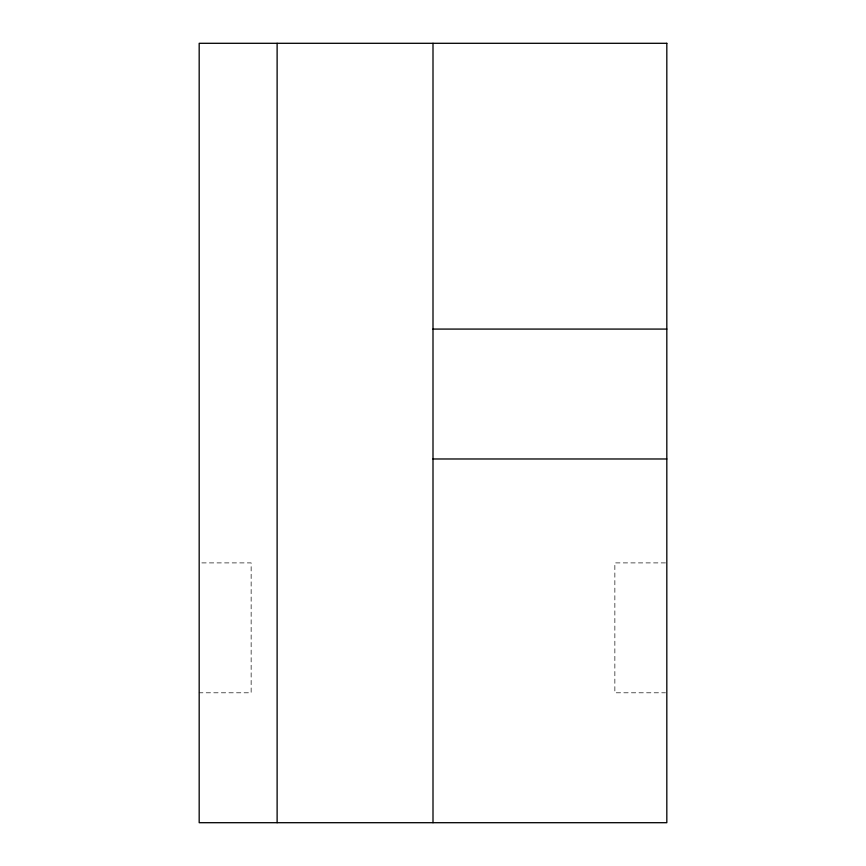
<?xml version="1.0" encoding="UTF-8"?>
<svg xmlns="http://www.w3.org/2000/svg" width="866" height="866" viewBox="0 0 866 866"><rect width="100%" height="100%" fill="white"/><g stroke="black" fill="none" stroke-linecap="round" stroke-linejoin="round"><path stroke-width="0.65" stroke-dasharray="4.33 3.25" d="M201.843 562.9L251.14 562.9L251.14 692.8L199.18 692.8M665.489 562.9L614.86 562.9L614.86 692.8L665.489 692.8"/><path stroke-width="1.3" d="M433 329.08L666.82 329.08M433 458.98L666.82 458.98M433 43.3L433 822.7M277.12 43.3L277.12 822.7M666.82 43.3L199.18 43.3L199.18 822.7L666.82 822.7L666.82 43.3"/></g></svg>
